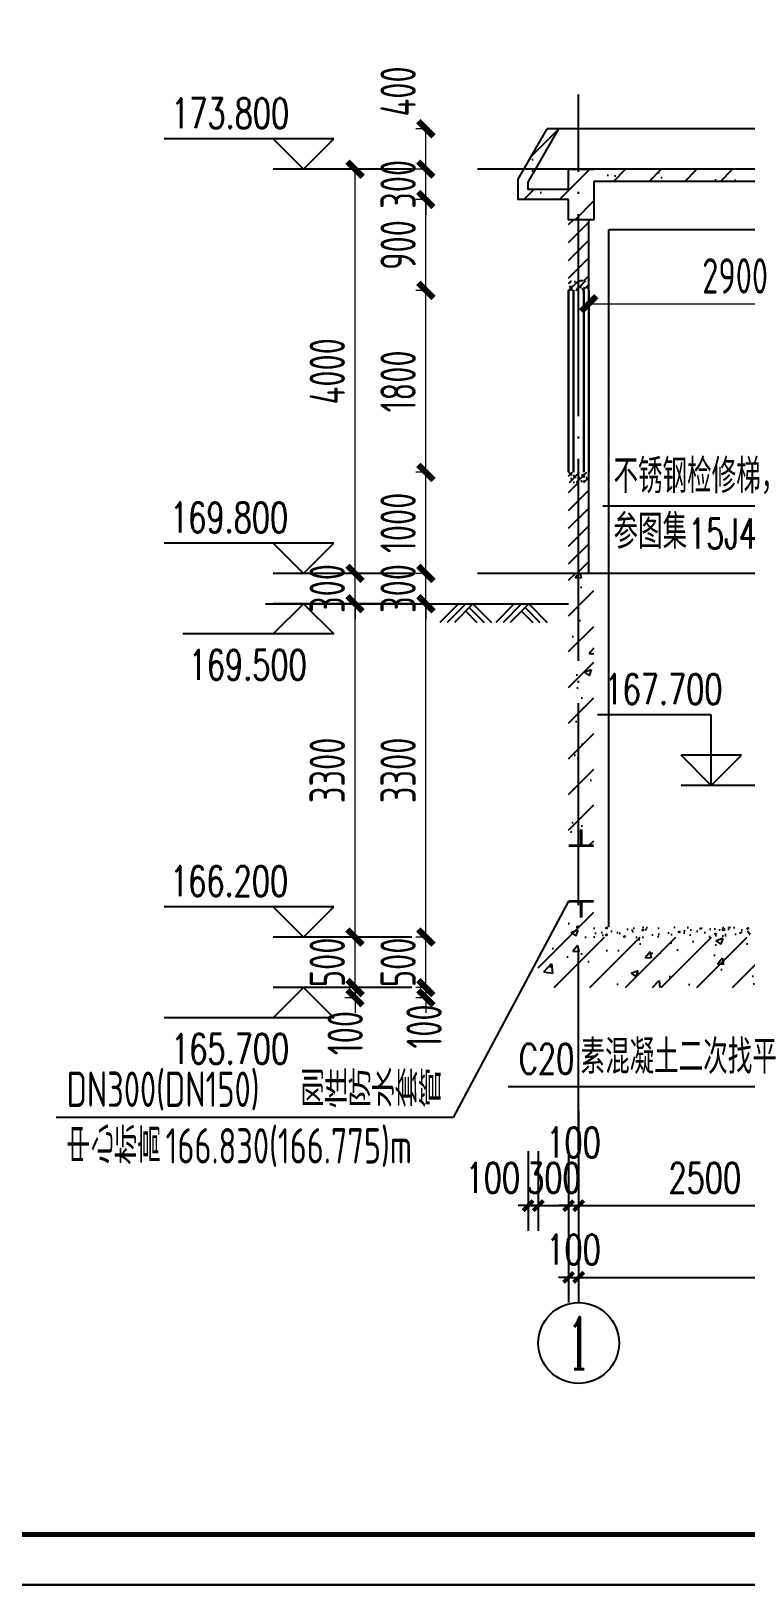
# Model space of a CAD drawing. Header units: millimetres. Extents: x 1742399 to 4898386, y 2481636 to 5226310.
# Drawn here: x 2251483 to 2258564, y 2656332 to 2671711 of the extents above; entities that cross this region are included whole.
import ezdxf
from ezdxf.enums import TextEntityAlignment as Align

# ---------------------------------------------------------------- set-up
doc = ezdxf.new("R2010")
doc.units = ezdxf.units.MM
doc.header["$LTSCALE"] = 1000
doc.linetypes.add('DOTE', pattern=[2.42, 2, -0.2, 0.02, -0.2])
for name, color, linetype in [('AXIS', 3, 'Continuous'), ('AXIS_TEXT', 7, 'Continuous'), ('DIM_ELEV', 3, 'Continuous'), ('DIM_LEAD', 3, 'Continuous'), ('DOTE', 1, 'DOTE'), ('PUB_DIM', 3, 'Continuous'), ('PUB_TITLE', 4, 'Continuous'), ('TWT_DIM', 3, 'Continuous'), ('YHJ_剖面_梁板', 4, 'Continuous'), ('YHJ_平面_砖墙', 4, 'Continuous'), ('YHJ_标高', 3, 'Continuous'), ('YHJ_看线', 144, 'Continuous'), ('YHJ_门窗细线', 160, 'Continuous'), ('附属构件', 6, 'Continuous')]:
    doc.layers.add(name, color=color, linetype=linetype)
doc.styles.add('_TCH_AXIS', font='COMPLEX', dxfattribs={"bigfont": 'GBCBIG'})
doc.styles.add('_TCH_DIM', font='SIMPLEX', dxfattribs={"bigfont": 'GBCBIG'})
doc.styles.add('_TCH_DIM_T3', font='SIMPLEX', dxfattribs={"width": 0.705882, "bigfont": 'GBCBIG'})
doc.styles.add('COMPLEX', font='COMPLEX')
doc.styles.add('TSSD_Rein', font='TSSDENG', dxfattribs={"width": 0.7, "bigfont": '@1HZTXT'})
doc.styles.add('TSSD_REIN_T3', font='tssdeng.shx', dxfattribs={"width": 0.7, "bigfont": 'hztxt.shx'})
doc.dimstyles.new('_TCH_ARCH&&100', dxfattribs={"dimtxt": 350, "dimasz": 150, "dimexe": 100, "dimexo": 200, "dimgap": 100, "dimtad": 1, "dimdec": 0, "dimzin": 0, "dimdsep": 46, "dimtxsty": 'TSSD_REIN_T3', "dimblk": 'ARCHTICK', "dimcen": 0.09, "dimclrt": 7, "dimazin": 2, "dimtfac": 1, "dimtdec": 0, "dimtix": 1, "dimtmove": 2, "dimatfit": 3, "dimfxl": 1, "dimfxlon": 1, "dimtolj": 1, "dimtzin": 0, "dimlwd": 18, "dimlwe": 18, "dimarcsym": 0})
doc.dimstyles.new('_TWT_ARCH&&100', dxfattribs={"dimtxt": 297.5, "dimasz": 100, "dimexe": 250, "dimexo": 300, "dimgap": 126.25, "dimtad": 1, "dimdec": 0, "dimzin": 0, "dimdsep": 46, "dimtxsty": '_TCH_DIM_T3', "dimblk": 'ARCHTICK', "dimcen": 0.09, "dimclrt": 7, "dimazin": 2, "dimtfac": 1, "dimtdec": 0, "dimtix": 1, "dimtmove": 2, "dimatfit": 3, "dimfxl": 75, "dimtolj": 1, "dimtzin": 0, "dimarcsym": 0})

# ---------------------------------------------------------------- blocks, each defined once
blk = doc.blocks.new('HAYJZ A3')
blk.add_lwpolyline([(4975, -403417), (46975, -403417), (46975, -433117), (4975, -433117), (4975, -403417)])
at = {"const_width": 50}
blk.add_lwpolyline([(7475, -403917), (46475, -403917), (46475, -432617), (7475, -432617), (7475, -403917)], dxfattribs=at)
at = {"layer": 'PUB_TITLE'}
blk.add_lwpolyline([(4975, -433117), (46975, -433117), (46975, -403417), (4975, -403417)], close=True, dxfattribs=at)
blk = doc.blocks.new('_ArchTick')
at = {"color": 0, "linetype": 'ByBlock', "const_width": 0.4}
blk.add_lwpolyline([(-0.5, -0.5), (0.5, 0.5)], dxfattribs=at)
blk = doc.blocks.new('*D540')
at = {"layer": 'Defpoints', "color": 0, "transparency": 16777216}
for p in [(2257007, 2669586), (2259907, 2669586), (2259907, 2669013)]:
    blk.add_point(p, dxfattribs=at)
at = {"layer": 'PUB_DIM', "color": 0, "lineweight": 18, "transparency": 16777216}
for p, q in [((2257007, 2669014), (2257007, 2668913)), ((2257007, 2669013), (2259907, 2669013)), ((2259907, 2669014), (2259907, 2668913))]:
    blk.add_line(p, q, dxfattribs=at)
at = {"layer": 'PUB_DIM', "color": 0, "lineweight": 18, "transparency": 16777216, "xscale": 150, "yscale": 150, "zscale": 150, "rotation": 180}
blk.add_blockref('_ArchTick', (2257007, 2669013), dxfattribs=at)
at = {"layer": 'PUB_DIM', "color": 0, "lineweight": 18, "transparency": 16777216, "xscale": 150, "yscale": 150, "zscale": 150}
blk.add_blockref('_ArchTick', (2259907, 2669013), dxfattribs=at)
at = {"layer": 'PUB_DIM', "color": 7, "transparency": 16777216, "insert": (2258457, 2669288), "char_height": 350, "attachment_point": 5, "style": 'TSSD_REIN_T3'}
blk.add_mtext('\\A1;2900', dxfattribs=at)
blk = doc.blocks.new('*D566')
at = {"layer": 'Defpoints', "color": 0, "transparency": 16777216}
for p in [(2256407, 2660924), (2256507, 2660924), (2256507, 2660086)]:
    blk.add_point(p, dxfattribs=at)
at = {"layer": 'TWT_DIM', "color": 0, "lineweight": -2, "transparency": 16777216}
for p, q in [((2256407, 2660624), (2256407, 2659836)), ((2256507, 2660624), (2256507, 2659836)), ((2256407, 2660086), (2256307, 2660086)), ((2256407, 2660086), (2256507, 2660086)), ((2256507, 2660086), (2256607, 2660086))]:
    blk.add_line(p, q, dxfattribs=at)
at = {"layer": 'TWT_DIM', "color": 0, "lineweight": -2, "transparency": 16777216, "xscale": 100, "yscale": 100, "zscale": 100}
blk.add_blockref('_ArchTick', (2256407, 2660086), dxfattribs=at)
at = {"layer": 'TWT_DIM', "color": 0, "lineweight": -2, "transparency": 16777216, "xscale": 100, "yscale": 100, "zscale": 100, "rotation": 180}
blk.add_blockref('_ArchTick', (2256507, 2660086), dxfattribs=at)
at = {"layer": 'TWT_DIM', "color": 7, "transparency": 16777216, "insert": (2256057, 2660361), "char_height": 297.5, "attachment_point": 5, "style": '_TCH_DIM_T3'}
blk.add_mtext('\\A1;100', dxfattribs=at)
blk = doc.blocks.new('*D567')
at = {"layer": 'Defpoints', "color": 0, "transparency": 16777216}
for p in [(2256507, 2660924), (2256807, 2660924), (2256807, 2660086)]:
    blk.add_point(p, dxfattribs=at)
at = {"layer": 'TWT_DIM', "color": 0, "lineweight": -2, "transparency": 16777216}
for p, q in [((2256507, 2660624), (2256507, 2659836)), ((2256807, 2660624), (2256807, 2659836)), ((2256507, 2660086), (2256407, 2660086)), ((2256507, 2660086), (2256807, 2660086)), ((2256807, 2660086), (2256907, 2660086))]:
    blk.add_line(p, q, dxfattribs=at)
at = {"layer": 'TWT_DIM', "color": 0, "lineweight": -2, "transparency": 16777216, "xscale": 100, "yscale": 100, "zscale": 100}
blk.add_blockref('_ArchTick', (2256507, 2660086), dxfattribs=at)
at = {"layer": 'TWT_DIM', "color": 0, "lineweight": -2, "transparency": 16777216, "xscale": 100, "yscale": 100, "zscale": 100, "rotation": 180}
blk.add_blockref('_ArchTick', (2256807, 2660086), dxfattribs=at)
at = {"layer": 'TWT_DIM', "color": 7, "transparency": 16777216, "insert": (2256657, 2660361), "char_height": 297.5, "attachment_point": 5, "style": '_TCH_DIM_T3'}
blk.add_mtext('\\A1;300', dxfattribs=at)
blk = doc.blocks.new('*D568')
at = {"layer": 'Defpoints', "color": 0, "transparency": 16777216}
for p in [(2256807, 2660924), (2256907, 2660924), (2256907, 2660086)]:
    blk.add_point(p, dxfattribs=at)
at = {"layer": 'TWT_DIM', "color": 0, "lineweight": -2, "transparency": 16777216}
for p, q in [((2256807, 2660624), (2256807, 2659836)), ((2256907, 2660624), (2256907, 2659836)), ((2256807, 2660086), (2256707, 2660086)), ((2256807, 2660086), (2256907, 2660086)), ((2256907, 2660086), (2257007, 2660086))]:
    blk.add_line(p, q, dxfattribs=at)
at = {"layer": 'TWT_DIM', "color": 0, "lineweight": -2, "transparency": 16777216, "xscale": 100, "yscale": 100, "zscale": 100}
blk.add_blockref('_ArchTick', (2256807, 2660086), dxfattribs=at)
at = {"layer": 'TWT_DIM', "color": 0, "lineweight": -2, "transparency": 16777216, "xscale": 100, "yscale": 100, "zscale": 100, "rotation": 180}
blk.add_blockref('_ArchTick', (2256907, 2660086), dxfattribs=at)
at = {"layer": 'TWT_DIM', "color": 7, "transparency": 16777216, "insert": (2256857, 2660711), "char_height": 297.5, "attachment_point": 5, "style": '_TCH_DIM_T3'}
blk.add_mtext('\\A1;100', dxfattribs=at)
blk = doc.blocks.new('*D569')
at = {"layer": 'Defpoints', "color": 0, "transparency": 16777216}
for p in [(2256907, 2660924), (2259407, 2660924), (2259407, 2660086)]:
    blk.add_point(p, dxfattribs=at)
at = {"layer": 'TWT_DIM', "color": 0, "lineweight": -2, "transparency": 16777216}
for p, q in [((2256907, 2660624), (2256907, 2659836)), ((2259407, 2660624), (2259407, 2659836)), ((2256907, 2660086), (2259407, 2660086))]:
    blk.add_line(p, q, dxfattribs=at)
at = {"layer": 'TWT_DIM', "color": 0, "lineweight": -2, "transparency": 16777216, "xscale": 100, "yscale": 100, "zscale": 100, "rotation": 180}
blk.add_blockref('_ArchTick', (2256907, 2660086), dxfattribs=at)
at = {"layer": 'TWT_DIM', "color": 0, "lineweight": -2, "transparency": 16777216, "xscale": 100, "yscale": 100, "zscale": 100}
blk.add_blockref('_ArchTick', (2259407, 2660086), dxfattribs=at)
at = {"layer": 'TWT_DIM', "color": 7, "transparency": 16777216, "insert": (2258157, 2660361), "char_height": 297.5, "attachment_point": 5, "style": '_TCH_DIM_T3'}
blk.add_mtext('\\A1;2500', dxfattribs=at)
blk = doc.blocks.new('*D575')
at = {"layer": 'Defpoints', "color": 0, "transparency": 16777216}
for p in [(2256907, 2660624), (2263707, 2660624), (2263707, 2659376)]:
    blk.add_point(p, dxfattribs=at)
at = {"layer": 'TWT_DIM', "color": 0, "lineweight": -2, "transparency": 16777216}
for p, q in [((2256907, 2660324), (2256907, 2659126)), ((2263707, 2660324), (2263707, 2659126)), ((2256907, 2659376), (2263707, 2659376))]:
    blk.add_line(p, q, dxfattribs=at)
at = {"layer": 'TWT_DIM', "color": 0, "lineweight": -2, "transparency": 16777216, "xscale": 100, "yscale": 100, "zscale": 100, "rotation": 180}
blk.add_blockref('_ArchTick', (2256907, 2659376), dxfattribs=at)
at = {"layer": 'TWT_DIM', "color": 0, "lineweight": -2, "transparency": 16777216, "xscale": 100, "yscale": 100, "zscale": 100}
blk.add_blockref('_ArchTick', (2263707, 2659376), dxfattribs=at)
at = {"layer": 'TWT_DIM', "color": 7, "transparency": 16777216, "insert": (2260307, 2659651), "char_height": 297.5, "attachment_point": 5, "style": '_TCH_DIM_T3'}
blk.add_mtext('\\A1;6800', dxfattribs=at)
blk = doc.blocks.new('*D576')
at = {"layer": 'Defpoints', "color": 0, "transparency": 16777216}
for p in [(2256807, 2660624), (2256907, 2660624), (2256907, 2659376)]:
    blk.add_point(p, dxfattribs=at)
at = {"layer": 'TWT_DIM', "color": 0, "lineweight": -2, "transparency": 16777216}
for p, q in [((2256807, 2660324), (2256807, 2659126)), ((2256907, 2660324), (2256907, 2659126)), ((2256807, 2659376), (2256707, 2659376)), ((2256807, 2659376), (2256907, 2659376)), ((2256907, 2659376), (2257007, 2659376))]:
    blk.add_line(p, q, dxfattribs=at)
at = {"layer": 'TWT_DIM', "color": 0, "lineweight": -2, "transparency": 16777216, "xscale": 100, "yscale": 100, "zscale": 100}
blk.add_blockref('_ArchTick', (2256807, 2659376), dxfattribs=at)
at = {"layer": 'TWT_DIM', "color": 0, "lineweight": -2, "transparency": 16777216, "xscale": 100, "yscale": 100, "zscale": 100, "rotation": 180}
blk.add_blockref('_ArchTick', (2256907, 2659376), dxfattribs=at)
at = {"layer": 'TWT_DIM', "color": 7, "transparency": 16777216, "insert": (2256857, 2659651), "char_height": 297.5, "attachment_point": 5, "style": '_TCH_DIM_T3'}
blk.add_mtext('\\A1;100', dxfattribs=at)
blk = doc.blocks.new('_AXISO')
blk.add_circle((0, 0), 0.5)
at = {"layer": 'AXIS_TEXT', "style": 'COMPLEX', "width": 1.041667}
blk.add_attdef('A', text='', height=0.56, dxfattribs=at).set_placement((-0.25, -0.28), (0.25, -0.28), align=Align.FIT)
blk = doc.blocks.new('*D577')
at = {"layer": 'Defpoints', "color": 0, "transparency": 16777216}
for p in [(2255394, 2662244), (2256122, 2662244), (2256122, 2662144)]:
    blk.add_point(p, dxfattribs=at)
at = {"layer": 'PUB_DIM', "color": 0, "lineweight": 18, "transparency": 16777216}
for p, q in [((2255394, 2662244), (2255394, 2662394)), ((2255395, 2662244), (2255294, 2662244)), ((2255395, 2662144), (2255294, 2662144)), ((2255394, 2662144), (2255394, 2662244)), ((2255394, 2662144), (2255394, 2661994))]:
    blk.add_line(p, q, dxfattribs=at)
at = {"layer": 'PUB_DIM', "color": 0, "lineweight": 18, "transparency": 16777216, "xscale": 150, "yscale": 150, "zscale": 150}
for p, rotation in [((2255394, 2662244), 270), ((2255394, 2662144), 90)]:
    blk.add_blockref('_ArchTick', p, dxfattribs=dict(at, rotation=rotation))
at = {"layer": 'PUB_DIM', "color": 7, "transparency": 16777216, "insert": (2255376, 2661859), "char_height": 350, "attachment_point": 5, "rotation": 90, "style": 'TSSD_REIN_T3'}
blk.add_mtext('\\A1;100', dxfattribs=at)
blk = doc.blocks.new('*D578')
at = {"layer": 'Defpoints', "color": 0, "transparency": 16777216}
for p in [(2255394, 2662744), (2256122, 2662744), (2256122, 2662244)]:
    blk.add_point(p, dxfattribs=at)
at = {"layer": 'PUB_DIM', "color": 0, "lineweight": 18, "transparency": 16777216}
for p, q in [((2255394, 2662744), (2255394, 2662894)), ((2255395, 2662744), (2255294, 2662744)), ((2255394, 2662244), (2255394, 2662744)), ((2255395, 2662244), (2255294, 2662244)), ((2255394, 2662244), (2255394, 2662094))]:
    blk.add_line(p, q, dxfattribs=at)
at = {"layer": 'PUB_DIM', "color": 0, "lineweight": 18, "transparency": 16777216, "xscale": 150, "yscale": 150, "zscale": 150}
for p, rotation in [((2255394, 2662744), 270), ((2255394, 2662244), 90)]:
    blk.add_blockref('_ArchTick', p, dxfattribs=dict(at, rotation=rotation))
at = {"layer": 'PUB_DIM', "color": 7, "transparency": 16777216, "insert": (2255119, 2662494), "char_height": 350, "attachment_point": 5, "rotation": 90, "style": 'TSSD_REIN_T3'}
blk.add_mtext('\\A1;500', dxfattribs=at)
blk = doc.blocks.new('*D579')
at = {"layer": 'Defpoints', "color": 0, "transparency": 16777216}
for p in [(2255394, 2666044), (2256122, 2666044), (2256122, 2662744)]:
    blk.add_point(p, dxfattribs=at)
at = {"layer": 'PUB_DIM', "color": 0, "lineweight": 18, "transparency": 16777216}
for p, q in [((2255395, 2666044), (2255294, 2666044)), ((2255394, 2662744), (2255394, 2666044)), ((2255395, 2662744), (2255294, 2662744))]:
    blk.add_line(p, q, dxfattribs=at)
at = {"layer": 'PUB_DIM', "color": 0, "lineweight": 18, "transparency": 16777216, "xscale": 150, "yscale": 150, "zscale": 150}
for p, rotation in [((2255394, 2666044), 90), ((2255394, 2662744), 270)]:
    blk.add_blockref('_ArchTick', p, dxfattribs=dict(at, rotation=rotation))
at = {"layer": 'PUB_DIM', "color": 7, "transparency": 16777216, "insert": (2255119, 2664394), "char_height": 350, "attachment_point": 5, "rotation": 90, "style": 'TSSD_REIN_T3'}
blk.add_mtext('\\A1;3300', dxfattribs=at)
blk = doc.blocks.new('*D580')
at = {"layer": 'Defpoints', "color": 0, "transparency": 16777216}
for p in [(2255394, 2666344), (2256122, 2666344), (2256122, 2666044)]:
    blk.add_point(p, dxfattribs=at)
at = {"layer": 'PUB_DIM', "color": 0, "lineweight": 18, "transparency": 16777216}
for p, q in [((2255394, 2666344), (2255394, 2666494)), ((2255395, 2666344), (2255294, 2666344)), ((2255394, 2666044), (2255394, 2666344)), ((2255395, 2666044), (2255294, 2666044)), ((2255394, 2666044), (2255394, 2665894))]:
    blk.add_line(p, q, dxfattribs=at)
at = {"layer": 'PUB_DIM', "color": 0, "lineweight": 18, "transparency": 16777216, "xscale": 150, "yscale": 150, "zscale": 150}
for p, rotation in [((2255394, 2666344), 270), ((2255394, 2666044), 90)]:
    blk.add_blockref('_ArchTick', p, dxfattribs=dict(at, rotation=rotation))
at = {"layer": 'PUB_DIM', "color": 7, "transparency": 16777216, "insert": (2255119, 2666194), "char_height": 350, "attachment_point": 5, "rotation": 90, "style": 'TSSD_REIN_T3'}
blk.add_mtext('\\A1;300', dxfattribs=at)
blk = doc.blocks.new('*D581')
at = {"layer": 'Defpoints', "color": 0, "transparency": 16777216}
for p in [(2255394, 2667344), (2256122, 2667344), (2256122, 2666344)]:
    blk.add_point(p, dxfattribs=at)
at = {"layer": 'PUB_DIM', "color": 0, "lineweight": 18, "transparency": 16777216}
for p, q in [((2255395, 2667344), (2255294, 2667344)), ((2255394, 2666344), (2255394, 2667344)), ((2255395, 2666344), (2255294, 2666344))]:
    blk.add_line(p, q, dxfattribs=at)
at = {"layer": 'PUB_DIM', "color": 0, "lineweight": 18, "transparency": 16777216, "xscale": 150, "yscale": 150, "zscale": 150}
for p, rotation in [((2255394, 2667344), 90), ((2255394, 2666344), 270)]:
    blk.add_blockref('_ArchTick', p, dxfattribs=dict(at, rotation=rotation))
at = {"layer": 'PUB_DIM', "color": 7, "transparency": 16777216, "insert": (2255119, 2666844), "char_height": 350, "attachment_point": 5, "rotation": 90, "style": 'TSSD_REIN_T3'}
blk.add_mtext('\\A1;1000', dxfattribs=at)
blk = doc.blocks.new('*D582')
at = {"layer": 'Defpoints', "color": 0, "transparency": 16777216}
for p in [(2255394, 2669144), (2256122, 2669144), (2256122, 2667344)]:
    blk.add_point(p, dxfattribs=at)
at = {"layer": 'PUB_DIM', "color": 0, "lineweight": 18, "transparency": 16777216}
for p, q in [((2255395, 2669144), (2255294, 2669144)), ((2255394, 2667344), (2255394, 2669144)), ((2255395, 2667344), (2255294, 2667344))]:
    blk.add_line(p, q, dxfattribs=at)
at = {"layer": 'PUB_DIM', "color": 0, "lineweight": 18, "transparency": 16777216, "xscale": 150, "yscale": 150, "zscale": 150}
for p, rotation in [((2255394, 2669144), 90), ((2255394, 2667344), 270)]:
    blk.add_blockref('_ArchTick', p, dxfattribs=dict(at, rotation=rotation))
at = {"layer": 'PUB_DIM', "color": 7, "transparency": 16777216, "insert": (2255119, 2668244), "char_height": 350, "attachment_point": 5, "rotation": 90, "style": 'TSSD_REIN_T3'}
blk.add_mtext('\\A1;1800', dxfattribs=at)
blk = doc.blocks.new('*D583')
at = {"layer": 'Defpoints', "color": 0, "transparency": 16777216}
for p in [(2255394, 2670044), (2256122, 2670044), (2256122, 2669144)]:
    blk.add_point(p, dxfattribs=at)
at = {"layer": 'PUB_DIM', "color": 0, "lineweight": 18, "transparency": 16777216}
for p, q in [((2255395, 2670044), (2255294, 2670044)), ((2255394, 2669144), (2255394, 2670044)), ((2255395, 2669144), (2255294, 2669144))]:
    blk.add_line(p, q, dxfattribs=at)
at = {"layer": 'PUB_DIM', "color": 0, "lineweight": 18, "transparency": 16777216, "xscale": 150, "yscale": 150, "zscale": 150}
for p, rotation in [((2255394, 2670044), 90), ((2255394, 2669144), 270)]:
    blk.add_blockref('_ArchTick', p, dxfattribs=dict(at, rotation=rotation))
at = {"layer": 'PUB_DIM', "color": 7, "transparency": 16777216, "insert": (2255119, 2669594), "char_height": 350, "attachment_point": 5, "rotation": 90, "style": 'TSSD_REIN_T3'}
blk.add_mtext('\\A1;900', dxfattribs=at)
blk = doc.blocks.new('*D584')
at = {"layer": 'Defpoints', "color": 0, "transparency": 16777216}
for p in [(2255394, 2670344), (2256122, 2670344), (2256122, 2670044)]:
    blk.add_point(p, dxfattribs=at)
at = {"layer": 'PUB_DIM', "color": 0, "lineweight": 18, "transparency": 16777216}
for p, q in [((2255394, 2670344), (2255394, 2670494)), ((2255395, 2670344), (2255294, 2670344)), ((2255394, 2670044), (2255394, 2670344)), ((2255395, 2670044), (2255294, 2670044)), ((2255394, 2670044), (2255394, 2669894))]:
    blk.add_line(p, q, dxfattribs=at)
at = {"layer": 'PUB_DIM', "color": 0, "lineweight": 18, "transparency": 16777216, "xscale": 150, "yscale": 150, "zscale": 150}
for p, rotation in [((2255394, 2670344), 270), ((2255394, 2670044), 90)]:
    blk.add_blockref('_ArchTick', p, dxfattribs=dict(at, rotation=rotation))
at = {"layer": 'PUB_DIM', "color": 7, "transparency": 16777216, "insert": (2255119, 2670194), "char_height": 350, "attachment_point": 5, "rotation": 90, "style": 'TSSD_REIN_T3'}
blk.add_mtext('\\A1;300', dxfattribs=at)
blk = doc.blocks.new('*D585')
at = {"layer": 'Defpoints', "color": 0, "transparency": 16777216}
for p in [(2255394, 2670744), (2256122, 2670744), (2256122, 2670344)]:
    blk.add_point(p, dxfattribs=at)
at = {"layer": 'PUB_DIM', "color": 0, "lineweight": 18, "transparency": 16777216}
for p, q in [((2255395, 2670744), (2255294, 2670744)), ((2255394, 2670344), (2255394, 2670744)), ((2255395, 2670344), (2255294, 2670344))]:
    blk.add_line(p, q, dxfattribs=at)
at = {"layer": 'PUB_DIM', "color": 0, "lineweight": 18, "transparency": 16777216, "xscale": 150, "yscale": 150, "zscale": 150}
for p, rotation in [((2255394, 2670744), 90), ((2255394, 2670344), 270)]:
    blk.add_blockref('_ArchTick', p, dxfattribs=dict(at, rotation=rotation))
at = {"layer": 'PUB_DIM', "color": 7, "transparency": 16777216, "insert": (2255119, 2671114), "char_height": 350, "attachment_point": 5, "rotation": 90, "style": 'TSSD_REIN_T3'}
blk.add_mtext('\\A1;400', dxfattribs=at)
blk = doc.blocks.new('*D586')
at = {"layer": 'Defpoints', "color": 0, "transparency": 16777216}
for p in [(2254692, 2662244), (2255822, 2662244), (2255822, 2662144)]:
    blk.add_point(p, dxfattribs=at)
at = {"layer": 'PUB_DIM', "color": 0, "lineweight": 18, "transparency": 16777216}
for p, q in [((2254692, 2662244), (2254692, 2662394)), ((2254693, 2662244), (2254592, 2662244)), ((2254693, 2662144), (2254592, 2662144)), ((2254692, 2662144), (2254692, 2662244)), ((2254692, 2662144), (2254692, 2661994))]:
    blk.add_line(p, q, dxfattribs=at)
at = {"layer": 'PUB_DIM', "color": 0, "lineweight": 18, "transparency": 16777216, "xscale": 150, "yscale": 150, "zscale": 150}
for p, rotation in [((2254692, 2662244), 270), ((2254692, 2662144), 90)]:
    blk.add_blockref('_ArchTick', p, dxfattribs=dict(at, rotation=rotation))
at = {"layer": 'PUB_DIM', "color": 7, "transparency": 16777216, "insert": (2254595, 2661794), "char_height": 350, "attachment_point": 5, "rotation": 90, "style": 'TSSD_REIN_T3'}
blk.add_mtext('\\A1;100', dxfattribs=at)
blk = doc.blocks.new('*D587')
at = {"layer": 'Defpoints', "color": 0, "transparency": 16777216}
for p in [(2254692, 2662744), (2255822, 2662744), (2255822, 2662244)]:
    blk.add_point(p, dxfattribs=at)
at = {"layer": 'PUB_DIM', "color": 0, "lineweight": 18, "transparency": 16777216}
for p, q in [((2254692, 2662744), (2254692, 2662894)), ((2254693, 2662744), (2254592, 2662744)), ((2254692, 2662244), (2254692, 2662744)), ((2254693, 2662244), (2254592, 2662244)), ((2254692, 2662244), (2254692, 2662094))]:
    blk.add_line(p, q, dxfattribs=at)
at = {"layer": 'PUB_DIM', "color": 0, "lineweight": 18, "transparency": 16777216, "xscale": 150, "yscale": 150, "zscale": 150}
for p, rotation in [((2254692, 2662744), 270), ((2254692, 2662244), 90)]:
    blk.add_blockref('_ArchTick', p, dxfattribs=dict(at, rotation=rotation))
at = {"layer": 'PUB_DIM', "color": 7, "transparency": 16777216, "insert": (2254417, 2662494), "char_height": 350, "attachment_point": 5, "rotation": 90, "style": 'TSSD_REIN_T3'}
blk.add_mtext('\\A1;500', dxfattribs=at)
blk = doc.blocks.new('*D588')
at = {"layer": 'Defpoints', "color": 0, "transparency": 16777216}
for p in [(2254692, 2666044), (2255822, 2666044), (2255822, 2662744)]:
    blk.add_point(p, dxfattribs=at)
at = {"layer": 'PUB_DIM', "color": 0, "lineweight": 18, "transparency": 16777216}
for p, q in [((2254693, 2666044), (2254592, 2666044)), ((2254692, 2662744), (2254692, 2666044)), ((2254693, 2662744), (2254592, 2662744))]:
    blk.add_line(p, q, dxfattribs=at)
at = {"layer": 'PUB_DIM', "color": 0, "lineweight": 18, "transparency": 16777216, "xscale": 150, "yscale": 150, "zscale": 150}
for p, rotation in [((2254692, 2666044), 90), ((2254692, 2662744), 270)]:
    blk.add_blockref('_ArchTick', p, dxfattribs=dict(at, rotation=rotation))
at = {"layer": 'PUB_DIM', "color": 7, "transparency": 16777216, "insert": (2254417, 2664394), "char_height": 350, "attachment_point": 5, "rotation": 90, "style": 'TSSD_REIN_T3'}
blk.add_mtext('\\A1;3300', dxfattribs=at)
blk = doc.blocks.new('*D589')
at = {"layer": 'Defpoints', "color": 0, "transparency": 16777216}
for p in [(2254692, 2666344), (2255822, 2666344), (2255822, 2666044)]:
    blk.add_point(p, dxfattribs=at)
at = {"layer": 'PUB_DIM', "color": 0, "lineweight": 18, "transparency": 16777216}
for p, q in [((2254692, 2666344), (2254692, 2666494)), ((2254693, 2666344), (2254592, 2666344)), ((2254692, 2666044), (2254692, 2666344)), ((2254693, 2666044), (2254592, 2666044)), ((2254692, 2666044), (2254692, 2665894))]:
    blk.add_line(p, q, dxfattribs=at)
at = {"layer": 'PUB_DIM', "color": 0, "lineweight": 18, "transparency": 16777216, "xscale": 150, "yscale": 150, "zscale": 150}
for p, rotation in [((2254692, 2666344), 270), ((2254692, 2666044), 90)]:
    blk.add_blockref('_ArchTick', p, dxfattribs=dict(at, rotation=rotation))
at = {"layer": 'PUB_DIM', "color": 7, "transparency": 16777216, "insert": (2254417, 2666194), "char_height": 350, "attachment_point": 5, "rotation": 90, "style": 'TSSD_REIN_T3'}
blk.add_mtext('\\A1;300', dxfattribs=at)
blk = doc.blocks.new('*D590')
at = {"layer": 'Defpoints', "color": 0, "transparency": 16777216}
for p in [(2254692, 2670344), (2255822, 2670344), (2255822, 2666344)]:
    blk.add_point(p, dxfattribs=at)
at = {"layer": 'PUB_DIM', "color": 0, "lineweight": 18, "transparency": 16777216}
for p, q in [((2254693, 2670344), (2254592, 2670344)), ((2254692, 2666344), (2254692, 2670344)), ((2254693, 2666344), (2254592, 2666344))]:
    blk.add_line(p, q, dxfattribs=at)
at = {"layer": 'PUB_DIM', "color": 0, "lineweight": 18, "transparency": 16777216, "xscale": 150, "yscale": 150, "zscale": 150}
for p, rotation in [((2254692, 2670344), 90), ((2254692, 2666344), 270)]:
    blk.add_blockref('_ArchTick', p, dxfattribs=dict(at, rotation=rotation))
at = {"layer": 'PUB_DIM', "color": 7, "transparency": 16777216, "insert": (2254417, 2668344), "char_height": 350, "attachment_point": 5, "rotation": 90, "style": 'TSSD_REIN_T3'}
blk.add_mtext('\\A1;4000', dxfattribs=at)

msp = doc.modelspace()

# ---------------------------------------------------------------- hatches: boundary and pattern name
h = msp.add_hatch()
h.set_pattern_fill('钢筋混凝土', color=8, scale=100)
h.set_pattern_definition([(45, (-204119.73, -225663.77), (-176.776695, 176.776695), []), (50, (-204119.73, -225663.77), (717.26018, -62.752135), [75, -825]), (355, (-204119.7, -225663.8), (-138.75133, 752.19213), [60, -660]), (100.4514, (-204059.96, -225669), (578.50938, 689.43954), [63.74019, -701.14211]), (46.1842, (-204119.7, -225463.8), (1067.24105, -165.51901), [112.5, -1237.5]), (96.6356, (-204030.8, -225477.6), (934.6627, 974.11787), [95.6103, -1051.713]), (351.1842, (-204119.7, -225463.8), (934.66195, 974.1186), [90, -990]), (21, (-204019.73, -225513.77), (596.90705, -402.61889), [75, -825]), (326, (-204019.7, -225513.8), (243.31533, 725.15005), [60, -660]), (71.4514, (-203970, -225547.3), (840.22263, 322.5305), [63.74019, -701.14211]), (37.5, (-204119.73, -225663.77), (12.159855, 332.893854), [0, -652, 0, -670, 0, -662.5]), (7.5, (-204119.73, -225663.77), (263.069537, 394.411712), [0, -382, 0, -637, 0, -252.5]), (327.5, (-204342.73, -225663.77), (533.822436, -22.554872), [0, -250, 0, -780, 0, -1035]), (317.5, (-204442.73, -225663.77), (583.18617, 100.10498), [0, -325, 0, -518, 0, -735])])
h.paths.add_polyline_path([(2263902.7, 2670744), (2264018.2, 2670744), (2264249.1, 2670344), (2264133.6, 2670344)])
h.paths.add_polyline_path([(2263806.8, 2670144), (2264206.8, 2670144), (2264206.8, 2670217.2), (2264133.6, 2670344), (2264249.1, 2670344), (2264306.8, 2670244), (2264306.8, 2670044), (2263806.8, 2670044)])
h.paths.add_polyline_path([(2263706.8, 2670344), (2263806.8, 2670344), (2263806.8, 2669844), (2263706.8, 2669844)])
h.paths.add_polyline_path([(2260181.8, 2670224), (2257056.8, 2670224), (2257056.8, 2669844), (2256906.8, 2669844), (2256906.8, 2670344), (2257056.8, 2670344), (2263706.8, 2670344), (2263706.8, 2669844), (2263556.8, 2669844), (2263556.8, 2670224), (2260431.8, 2670224), (2260431.8, 2669844), (2260181.8, 2669844)])
h.paths.add_polyline_path([(2256306.8, 2670244), (2256364.6, 2670344), (2256480, 2670344), (2256406.8, 2670217.2), (2256406.8, 2670144), (2256806.8, 2670144), (2256806.8, 2670344), (2256906.8, 2670344), (2256906.8, 2669844), (2256806.8, 2669844), (2256806.8, 2670044), (2256306.8, 2670044)])
h.paths.add_polyline_path([(2256595.5, 2670744), (2256711, 2670744), (2256480, 2670344), (2256364.6, 2670344)])
h = msp.add_hatch()
h.set_pattern_fill('钢筋混凝土', color=8, scale=20)
h.set_pattern_definition([(45, (-204119.73, -225663.766), (-35.35533906, 35.35533906), []), (50, (-204119.73, -225663.77), (143.4520365, -12.550427), [15, -165]), (355, (-204119.73, -225663.77), (-27.750267, 150.438427), [12, -132]), (100.4514, (-204107.78, -225664.81), (115.7018763, 137.8879084), [12.748038, -140.2284224]), (46.1842, (-204119.73, -225623.77), (213.44821, -33.103803), [22.5, -247.5]), (96.6356, (-204101.95, -225626.53), (186.932541, 194.823574), [19.122058, -210.3426]), (351.1842, (-204119.73, -225623.77), (186.932389, 194.82372), [18, -198]), (21, (-204099.73, -225633.77), (119.3814104, -80.523778), [15, -165]), (326, (-204099.73, -225633.77), (48.6630664, 145.030009), [12, -132]), (71.4514, (-204089.78, -225640.48), (168.0445257, 64.5060993), [12.748038, -140.2284224]), (37.5, (-204119.73, -225663.766), (2.43197106, 66.5787708), [0, -130.4, 0, -134, 0, -132.5]), (7.5, (-204119.73, -225663.77), (52.6139075, 78.8823424), [0, -76.4, 0, -127.4, 0, -50.5]), (327.5, (-204164.33, -225663.766), (106.7644872, -4.51097435), [0, -50, 0, -156, 0, -207]), (317.5, (-204184.33, -225663.77), (116.6372339, 20.0209965), [0, -65, 0, -103.6, 0, -147])])
h.paths.add_polyline_path([(2256906.8, 2667344), (2257006.8, 2667344), (2257006.8, 2667244), (2256906.8, 2667244)])
h.paths.add_polyline_path([(2256806.8, 2667344), (2256906.8, 2667344), (2256906.8, 2667244), (2256806.8, 2667244)])
h.paths.add_polyline_path([(2256906.8, 2669244), (2257006.8, 2669244), (2257006.8, 2669144), (2256906.8, 2669144)])
h.paths.add_polyline_path([(2256806.8, 2669244), (2256906.8, 2669244), (2256906.8, 2669144), (2256806.8, 2669144)])
h = msp.add_hatch()
h.set_pattern_fill('钢筋混凝土', color=8, scale=100)
h.set_pattern_definition([(45, (197242.62, -13066.76), (-176.776695, 176.776695), []), (50, (197242.6, -13066.76), (717.26018, -62.75213), [75, -825]), (355, (197242.6, -13066.76), (-138.75133, 752.19213), [60, -660]), (100.4514, (197302.4, -13072), (578.50938, 689.43954), [63.74019, -701.14211]), (46.1842, (197242.6, -12866.8), (1067.24105, -165.51901), [112.5, -1237.5]), (96.6356, (197331.6, -12880.6), (934.6627, 974.11787), [95.6103, -1051.713]), (351.1842, (197242.6, -12866.8), (934.66195, 974.1186), [90, -990]), (21, (197342.6, -12916.76), (596.90705, -402.61889), [75, -825]), (326, (197342.6, -12916.76), (243.31533, 725.15005), [60, -660]), (71.4514, (197392.36, -12950.3), (840.22263, 322.5305), [63.74019, -701.14211]), (37.5, (197242.62, -13066.76), (12.159855, 332.893854), [0, -652, 0, -670, 0, -662.5]), (7.5, (197242.6, -13066.76), (263.069537, 394.411712), [0, -382, 0, -637, 0, -252.5]), (327.5, (197019.62, -13066.76), (533.822436, -22.554872), [0, -250, 0, -780, 0, -1035]), (317.5, (196919.6, -13066.76), (583.18617, 100.10498), [0, -325, 0, -518, 0, -735])])
h.paths.add_polyline_path([(2263806.8, 2666344), (2263556.8, 2666344), (2263556.8, 2665318.6), (2263806.8, 2665331.8)])
h.paths.add_polyline_path([(2263806.8, 2665331.8), (2263556.8, 2665318.6), (2263556.8, 2662744), (2258389.4, 2662744), (2258630.9, 2662244), (2264106.8, 2662244), (2264106.8, 2662744), (2263806.8, 2662744)])
h.paths.add_polyline_path([(2257056.8, 2665336.7), (2256806.8, 2665344), (2256806.8, 2663649.8), (2257056.8, 2663649.8)])
h.paths.add_polyline_path([(2257056.8, 2666344), (2256806.8, 2666344), (2256806.8, 2665344), (2257056.8, 2665336.7)])
h.paths.add_polyline_path([(2258389.4, 2662744), (2257056.8, 2662744), (2257056.8, 2662844), (2257056.8, 2663098.1), (2256806.8, 2663098.1), (2256806.8, 2662744), (2256617.5, 2662744), (2256506.8, 2662536.8), (2256506.8, 2662244), (2258630.9, 2662244)])
h.paths.add_polyline_path([(2256617.5, 2662744), (2256506.8, 2662744), (2256506.8, 2662536.8)], flags=17)
h = msp.add_hatch()
h.set_pattern_fill('混凝土', color=8, scale=25)
h.set_pattern_definition([(50, (197242.62, -13066.76), (179.3150457, -15.688034), [18.75, -206.25]), (355, (197242.62, -13066.76), (-34.687833, 188.048033), [15, -165]), (100.4514, (197257.56, -13068.07), (144.627345, 172.3598855), [15.9350475, -175.285528]), (46.1842, (197242.62, -13016.76), (266.810262, -41.379754), [28.125, -309.375]), (96.6356, (197264.85, -13020.2), (233.665676, 243.529468), [23.902572, -262.92825]), (351.1842, (197242.62, -13016.76), (233.665486, 243.52965), [22.5, -247.5]), (21, (197267.62, -13029.26), (149.226763, -100.6547227), [18.75, -206.25]), (326, (197267.62, -13029.26), (60.828833, 181.287511), [15, -165]), (71.4514, (197280.05, -13037.65), (210.055657, 80.632624), [15.9350475, -175.285528]), (37.5, (197242.615, -13066.76), (3.0399638, 83.2234635), [0, -163, 0, -167.5, 0, -165.625]), (7.5, (197242.615, -13066.76), (65.7673844, 98.602928), [0, -95.5, 0, -159.25, 0, -63.125]), (327.5, (197186.865, -13066.76), (133.455609, -5.6387179), [0, -62.5, 0, -195, 0, -258.75]), (317.5, (197161.87, -13066.76), (145.7965423, 25.0262456), [0, -81.25, 0, -129.5, 0, -183.75])])
h.paths.add_polyline_path([(2258606.8, 2662844), (2257056.8, 2662844), (2257056.8, 2662744), (2258606.8, 2662744)])
h.paths.add_polyline_path([(2259306.8, 2662844), (2258906.8, 2662844), (2258906.8, 2662744), (2259306.8, 2662744)])
h.paths.add_polyline_path([(2259708.5, 2663144), (2259406.8, 2663144), (2259406.8, 2662744), (2260406.8, 2662744), (2260406.8, 2663144), (2260105.2, 2663144), (2260105.2, 2662840.3), (2260013.6, 2662840.3), (2260013.6, 2663144), (2259800, 2663144), (2259800.1, 2662840.4), (2259708.5, 2662840.4)])
at = {"layer": 'YHJ_剖面_梁板'}
h = msp.add_hatch(dxfattribs=at)
h.set_pattern_fill('普通砖', color=8, scale=50)
h.set_pattern_definition([(45, (70474.72, -9213.28), (-88.388383, 88.388383), [])])
h.paths.add_polyline_path([(2263706.8, 2669844), (2263806.8, 2669844), (2263806.8, 2669373.9), (2263706.8, 2669373.9)])
h.paths.add_polyline_path([(2263606.8, 2669844), (2263706.8, 2669844), (2263706.8, 2669373.9), (2263606.8, 2669373.9)])
h.paths.add_polyline_path([(2256906.8, 2669844), (2257006.8, 2669844), (2257006.8, 2669244), (2256906.8, 2669244)])
h.paths.add_polyline_path([(2256806.8, 2669844), (2256906.8, 2669844), (2256906.8, 2669244), (2256806.8, 2669244)])
h.paths.add_polyline_path([(2256906.8, 2667244), (2257006.8, 2667244), (2257006.8, 2666344), (2256906.8, 2666344)])
h.paths.add_polyline_path([(2256806.8, 2667244), (2256906.8, 2667244), (2256906.8, 2666344), (2256806.8, 2666344)])

# ---------------------------------------------------------------- linework, layer by layer
for p, q in [((2255716.2, 2666044), (2255533.1, 2665858)), ((2255788.2, 2666044), (2255605, 2665858)), ((2255860.1, 2666044), (2255677, 2665858)), ((2255788.2, 2665970.9), (2255899.3, 2665858)), ((2255824.1, 2666007.4), (2255971.3, 2665858)), ((2255860.1, 2666044), (2256043.3, 2665858)), ((2256269.2, 2666044), (2256086.1, 2665858)), ((2256341.1, 2666044), (2256158, 2665858)), ((2256413.1, 2666044), (2256229.9, 2665858)), ((2256341.1, 2665970.9), (2256452.3, 2665858)), ((2256377.1, 2666007.4), (2256524.2, 2665858)), ((2256413.1, 2666044), (2256596.3, 2665858))]:
    msp.add_line(p, q)
at = {"layer": 'AXIS'}
msp.add_line((2256906.8, 2661023.7), (2256906.8, 2659126.1), dxfattribs=at)
at = {"layer": 'DIM_ELEV'}
for p, q in [((2254482, 2670644), (2252802, 2670644)), ((2254182, 2670344), (2253882, 2670644)), ((2254182, 2670344), (2254482, 2670644)), ((2255253.2, 2670344), (2253882, 2670344)), ((2254482, 2666644), (2252802, 2666644)), ((2254182, 2666344), (2253882, 2666644)), ((2254182, 2666344), (2254482, 2666644)), ((2255253.2, 2666344), (2253882, 2666344)), ((2254182, 2666044), (2253882, 2665744)), ((2255253.2, 2666044), (2253882, 2666044)), ((2254182, 2666044), (2254482, 2665744)), ((2254482, 2665744), (2252986, 2665744)), ((2254482, 2663044), (2252802, 2663044)), ((2254182, 2662744), (2253882, 2663044)), ((2254182, 2662744), (2254482, 2663044)), ((2255253.2, 2662744), (2253882, 2662744)), ((2254182, 2662244), (2253882, 2661944)), ((2255253.2, 2662244), (2253882, 2662244)), ((2254182, 2662244), (2254482, 2661944)), ((2254482, 2661944), (2252802, 2661944))]:
    msp.add_line(p, q, dxfattribs=at)
msp.add_lwpolyline([(2253806.8, 2666044), (2256806.8, 2666044)], dxfattribs=at)
at = {"layer": 'DIM_LEAD'}
for p, q in [((2260601.1, 2667010.3), (2257147.3, 2667010.3)), ((2256806.8, 2663098.1), (2255663, 2660958)), ((2259075.6, 2661263), (2256210.5, 2661263)), ((2255663, 2660958), (2251730.6, 2660958))]:
    msp.add_line(p, q, dxfattribs=at)
at = {"layer": 'DOTE', "linetype": 'DOTE'}
for p, q in [((2256906.8, 2660639.1), (2256906.8, 2671082.4)), ((2264706.8, 2666344), (2255906.8, 2666344))]:
    msp.add_line(p, q, dxfattribs=at)
at = {"layer": 'DOTE'}
msp.add_line((2264706.8, 2670344), (2255906.8, 2670344), dxfattribs=at)
at = {"layer": 'YHJ_剖面_梁板'}
for p, q in [((2263806.8, 2670344), (2256806.8, 2670344)), ((2260181.8, 2670224), (2257056.8, 2670224)), ((2257006.8, 2666344), (2257006.8, 2669844))]:
    msp.add_line(p, q, dxfattribs=at)
at = {"layer": 'YHJ_剖面_梁板', "const_width": 0.0000001}
for points in [[(2256806.8, 2670044), (2256306.8, 2670044), (2256306.8, 2670244), (2256595.5, 2670744)], [(2256806.8, 2662744), (2256806.8, 2670044)], [(2257056.8, 2666344), (2257056.8, 2662744)], [(2256806.8, 2662744), (2256506.8, 2662744), (2256506.8, 2662244)], [(2258606.8, 2662844), (2257056.8, 2662844)], [(2257056.8, 2662844), (2257056.8, 2662744), (2257056.8, 2662744), (2257056.8, 2662844)], [(2263556.8, 2662744), (2257056.8, 2662744)], [(2264106.8, 2662244), (2264206.8, 2662244), (2264206.8, 2662144), (2256506.8, 2662144), (2256406.8, 2662144), (2256406.8, 2662244), (2256506.8, 2662244)], [(2264106.8, 2662244), (2256506.8, 2662244)]]:
    msp.add_lwpolyline(points, dxfattribs=at)
at = {"layer": 'YHJ_剖面_梁板'}
for points in [[(2256806.8, 2670044), (2256306.8, 2670044), (2256306.8, 2670244), (2256595.5, 2670744)], [(2256806.8, 2670144), (2256406.8, 2670144), (2256406.8, 2670217.2), (2256711, 2670744)], [(2256711, 2670744), (2256595.5, 2670744)], [(2256806.8, 2670144), (2256806.8, 2670344), (2257056.8, 2670344)], [(2257056.8, 2670224), (2257056.8, 2669844), (2256806.8, 2669844), (2256806.8, 2670044)]]:
    msp.add_lwpolyline(points, dxfattribs=at)
at = {"layer": 'YHJ_剖面_梁板', "const_width": 0.0000001}
for points in [[(2257006.8, 2669144), (2256806.8, 2669144), (2256806.8, 2669244), (2257006.8, 2669244)], [(2257006.8, 2667244), (2256806.8, 2667244), (2256806.8, 2667344), (2257006.8, 2667344)]]:
    msp.add_lwpolyline(points, close=True, dxfattribs=at)
at = {"layer": 'YHJ_平面_砖墙'}
msp.add_lwpolyline([(2261906.8, 2666344), (2256806.8, 2666344)], dxfattribs=at)
at = {"layer": 'YHJ_标高'}
for p, q in [((2258221.2, 2664944), (2257093.9, 2664944)), ((2258221.2, 2664244), (2258221.2, 2664944)), ((2258221.2, 2664244), (2257921.2, 2664544)), ((2258521.2, 2664544), (2257921.2, 2664544)), ((2258221.2, 2664244), (2258521.2, 2664544)), ((2258843.9, 2664244), (2257921.2, 2664244))]:
    msp.add_line(p, q, dxfattribs=at)
at = {"layer": 'YHJ_看线'}
for p, q in [((2263902.7, 2670744), (2256711, 2670744)), ((2257206.8, 2662844), (2257206.8, 2669744))]:
    msp.add_line(p, q, dxfattribs=at)
msp.add_lwpolyline([(2263406.8, 2669744), (2257206.8, 2669744)], dxfattribs=at)
at = {"layer": 'YHJ_门窗细线'}
for points in [[(2256806.8, 2667344), (2256806.8, 2667344), (2256806.8, 2669144), (2256806.8, 2669144)], [(2256856.8, 2667344), (2256856.8, 2667344), (2256856.8, 2669144), (2256856.8, 2669144)], [(2256956.8, 2667344), (2256956.8, 2667344), (2256956.8, 2669144), (2256956.8, 2669144)], [(2257006.8, 2667344), (2257006.8, 2667344), (2257006.8, 2669144), (2257006.8, 2669144)]]:
    msp.add_lwpolyline(points, close=True, dxfattribs=at)
at = {"layer": '附属构件', "const_width": 27.5}
for points in [[(2256931.8, 2663811.5), (2256931.8, 2663649.8)], [(2257056.8, 2663649.8), (2256806.8, 2663649.8)], [(2257056.8, 2663098.1), (2256806.8, 2663098.1)], [(2256931.8, 2662936.5), (2256931.8, 2663098.1)]]:
    msp.add_lwpolyline(points, dxfattribs=at)

# ---------------------------------------------------------------- block references
msp.add_blockref('HAYJZ A3', (2238308.5, 3089449))
at = {"layer": 'AXIS'}
ref = msp.add_blockref('_AXISO', (2256906.8, 2658726.1), dxfattribs=dict(at, xscale=800, yscale=800, zscale=800))
ref.add_attrib('A', '1', dxfattribs={"layer": 'AXIS_TEXT', "height": 514.7, "style": '_TCH_AXIS'}).set_placement((2256796.5, 2658468.8), (2257017.1, 2658468.8), align=Align.FIT)

# ---------------------------------------------------------------- texts
at = {"layer": 'DIM_ELEV', "color": 7, "style": '_TCH_DIM', "width": 0.705882}
for s, p in [('173.800', (2252870, 2670749)), ('169.800', (2252860, 2666749)), ('169.500', (2253044, 2665289)), ('166.200', (2252860, 2663149)), ('165.700', (2252870, 2661489))]:
    msp.add_text(s, height=297.5, dxfattribs=at).set_placement(p)
at = {"layer": 'DIM_LEAD', "color": 7, "style": '_TCH_DIM'}
for s, p in [('不锈钢检修梯，', (2257252.3, 2667137.7)), ('参图集', (2257252.3, 2666588.8)), ('素混凝土二次找平', (2256925.5, 2661390.3))]:
    msp.add_text(s, height=337.59, dxfattribs=at).set_placement(p)
at = {"layer": 'DIM_LEAD', "color": 7}
for s, height, style, width, p in [('15J401', 297.5, '_TCH_DIM', 0.705882, (2257989.6, 2666588.8)), ('C20', 297.5, '_TCH_DIM', 0.705882, (2256315.5, 2661390.3)), ('DN300(DN150)', 350, 'TSSD_Rein', 0.7, (2251835.6, 2661063)), ('刚性防水套管', 350, 'TSSD_Rein', 0.7, (2254153.7, 2661063)), ('中心标高', 350, 'TSSD_Rein', 0.7, (2251835.6, 2660503)), ('166.830(166.775)m', 350, 'TSSD_Rein', 0.7, (2252815.6, 2660503))]:
    msp.add_text(s, height=height, dxfattribs=dict(at, style=style, width=width)).set_placement(p)
at = {"layer": 'YHJ_标高', "color": 7, "style": '_TCH_DIM', "width": 0.705882}
msp.add_text('167.700', height=297.5, dxfattribs=at).set_placement((2257161.9, 2665049))

# ---------------------------------------------------------------- dimensions: what is measured, and where the dimension line sits
at = {"layer": 'PUB_DIM'}
for base, p1, p2, picture, middle in [((2255394, 2670744), (2256122.3, 2670344), (2256122.3, 2670744), '*D585', (2255119, 2671114)), ((2254691.9, 2662244), (2255822.3, 2662144), (2255822.3, 2662244), '*D586', (2254594.7, 2661794)), ((2255394, 2662244), (2256122.3, 2662144), (2256122.3, 2662244), '*D577', (2255376.2, 2661859.3))]:
    dim = msp.add_linear_dim(base=base, p1=p1, p2=p2, angle=90, dimstyle='_TCH_ARCH&&100', dxfattribs=at)
    dim.commit()
    dim.dimension.update_dxf_attribs({"geometry": picture, "text_midpoint": middle, "dimtype": 161})
for p1, p2, distance, picture, middle in [((2256122.3, 2670044), (2256122.3, 2670344), 728.3, '*D584', (2255119, 2670194)), ((2255822.3, 2666344), (2255822.3, 2670344), 1130.5, '*D590', (2254416.9, 2668344)), ((2256122.3, 2669144), (2256122.3, 2670044), 728.3, '*D583', (2255119, 2669594)), ((2257006.8, 2669585.5), (2259907.1, 2669585.5), -572.7, '*D540', (2258457, 2669287.8)), ((2256122.3, 2667344), (2256122.3, 2669144), 728.3, '*D582', (2255119, 2668244)), ((2256122.3, 2666344), (2256122.3, 2667344), 728.3, '*D581', (2255119, 2666844)), ((2255822.3, 2666044), (2255822.3, 2666344), 1130.5, '*D589', (2254416.9, 2666194)), ((2256122.3, 2666044), (2256122.3, 2666344), 728.3, '*D580', (2255119, 2666194)), ((2255822.3, 2662744), (2255822.3, 2666044), 1130.5, '*D588', (2254416.9, 2664394)), ((2256122.3, 2662744), (2256122.3, 2666044), 728.3, '*D579', (2255119, 2664394)), ((2255822.3, 2662244), (2255822.3, 2662744), 1130.5, '*D587', (2254416.9, 2662494)), ((2256122.3, 2662244), (2256122.3, 2662744), 728.3, '*D578', (2255119, 2662494))]:
    dim = msp.add_aligned_dim(p1=p1, p2=p2, distance=distance, dimstyle='_TCH_ARCH&&100', dxfattribs=at)
    dim.commit()
    dim.dimension.update_dxf_attribs({"geometry": picture, "text_midpoint": middle})
at = {"layer": 'TWT_DIM'}
for base, p1, p2, picture, middle in [((2256506.8, 2660085.6), (2256406.8, 2660923.7), (2256506.8, 2660923.7), '*D566', (2256056.8, 2660360.6)), ((2256906.8, 2660085.6), (2256806.8, 2660923.7), (2256906.8, 2660923.7), '*D568', (2256856.8, 2660710.6))]:
    dim = msp.add_linear_dim(base=base, p1=p1, p2=p2, angle=0, dimstyle='_TWT_ARCH&&100', dxfattribs=at)
    dim.commit()
    dim.dimension.update_dxf_attribs({"geometry": picture, "text_midpoint": middle, "dimtype": 161})
for p1, p2, distance, picture, middle in [((2256506.8, 2660923.7), (2256806.8, 2660923.7), -838.1, '*D567', (2256656.8, 2660360.6)), ((2256906.8, 2660923.7), (2259406.8, 2660923.7), -838.1, '*D569', (2258156.8, 2660360.6)), ((2256806.8, 2660623.7), (2256906.8, 2660623.7), -1247.5, '*D576', (2256856.8, 2659651.1)), ((2256906.8, 2660623.7), (2263706.8, 2660623.7), -1247.5, '*D575', (2260306.8, 2659651.1))]:
    dim = msp.add_aligned_dim(p1=p1, p2=p2, distance=distance, dimstyle='_TWT_ARCH&&100', dxfattribs=at)
    dim.commit()
    dim.dimension.update_dxf_attribs({"geometry": picture, "text_midpoint": middle})

doc.saveas('drawing.dxf')
